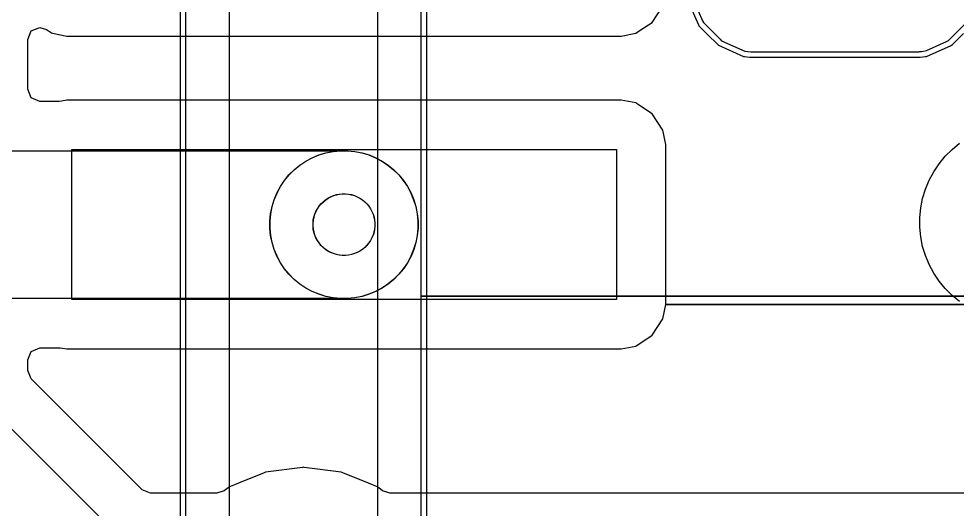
# Model space of a CAD drawing. Extents: x 125179 to 173800, y -108200 to -87800.
# Drawn here: x 134445 to 138252, y -103565 to -101573 of the extents above; entities that cross this region are included whole.
import ezdxf

# ---------------------------------------------------------------- set-up
doc = ezdxf.new("R2010")
doc.units = 0
doc.layers.add('L2D0_Cu1', color=1, linetype='CONTINUOUS')
doc.layers.add('L4D0_Cu2', color=2, linetype='CONTINUOUS')

msp = doc.modelspace()

# ---------------------------------------------------------------- linework, layer by layer
at = {"layer": 'L2D0_Cu1'}
for points in [[(139691.9, -102733.148), (137070.3, -102733.148), (137070.3, -102084.052), (137058.667, -102025.569), (137014.352, -101959.248), (136955.45, -101919.89), (136952.045, -101917.615), (136948.031, -101914.933), (136889.548, -101903.3), (134640.252, -101903.3), (134618.844, -101907.558), (134609.287, -101908.5), (134530.6, -101908.5), (134495.952, -101894.148), (134481.6, -101859.5), (134481.6, -101657.009), (134495.952, -101622.361), (134530.6, -101608.009), (134557.823, -101616.267), (134577.754, -101629.585), (134577.757, -101629.586), (134581.769, -101632.267), (134640.252, -101643.9), (136889.548, -101643.9), (136948.031, -101632.267), (136954.389, -101628.019), (136999.886, -101597.618), (137014.352, -101587.952), (137058.667, -101521.631)], [(138261.72, -102721.283), (138231.376, -102696.38), (138203.62, -102668.624), (138178.717, -102638.28), (138156.909, -102605.641), (138138.404, -102571.022), (138123.382, -102534.756), (138111.987, -102497.192), (138104.329, -102458.692), (138100.482, -102419.627), (138100.482, -102380.373), (138104.329, -102341.308), (138111.987, -102302.808), (138123.382, -102265.244), (138138.404, -102228.978), (138156.909, -102194.359), (138178.717, -102161.72), (138203.62, -102131.376), (138231.376, -102103.62), (138261.72, -102078.717)], [(134194.262, -102109), (135778.738, -102109), (135808.072, -102111.889), (135836.982, -102117.64), (135865.189, -102126.196), (135892.421, -102137.476), (135918.417, -102151.371), (135942.925, -102167.747), (135965.711, -102186.447), (135986.553, -102207.289), (136005.253, -102230.075), (136021.629, -102254.583), (136035.524, -102280.579), (136046.804, -102307.811), (136055.36, -102336.018), (136061.111, -102364.928), (136064, -102394.262), (136064, -102423.738), (136061.111, -102453.072), (136055.36, -102481.982), (136046.804, -102510.189), (136035.524, -102537.421), (136021.629, -102563.417), (136005.253, -102587.925), (135986.553, -102610.711), (135965.711, -102631.553), (135942.925, -102650.253), (135918.417, -102666.629), (135892.421, -102680.524), (135865.189, -102691.804), (135836.982, -102700.36), (135808.072, -102706.111), (135778.738, -102709), (134194.262, -102709)], [(148072.39, -103499.5), (135950.799, -103499.5), (135920.97, -103489.374), (135905.391, -103477.42), (135905.387, -103477.418), (135902.841, -103475.464), (135863.448, -103459.147), (135759.728, -103416.184), (135759.724, -103416.183), (135756.762, -103414.956), (135753.581, -103414.537), (135753.58, -103414.537), (135603.183, -103394.737), (135600, -103394.318), (135596.817, -103394.737), (135446.42, -103414.537), (135446.419, -103414.537), (135443.238, -103414.956), (135440.276, -103416.183), (135440.272, -103416.184), (135336.552, -103459.147), (135297.159, -103475.464), (135294.613, -103477.418), (135294.609, -103477.42), (135279.03, -103489.374), (135249.201, -103499.5), (134980.11, -103499.5), (134945.462, -103485.148), (134495.952, -103035.638), (134481.6, -103000.99), (134481.6, -102958.5), (134495.952, -102923.852), (134530.6, -102909.5), (134613.308, -102909.5), (134622.867, -102910.442), (134640.252, -102913.9), (136889.548, -102913.9), (136948.031, -102902.267), (137014.352, -102857.952), (137058.667, -102791.631), (137070.3, -102733.148), (139691.9, -102733.148)], [(134082.811, -102906.047), (134975.053, -103798.289)]]:
    msp.add_lwpolyline(points, dxfattribs=at)
for points in [[(134660, -102713.4), (134660, -102103.8), (136869.8, -102103.8), (136869.8, -102713.4)], [(135749.262, -102709), (135719.928, -102706.111), (135691.018, -102700.36), (135662.811, -102691.804), (135635.579, -102680.524), (135609.583, -102666.629), (135585.075, -102650.253), (135562.289, -102631.553), (135541.447, -102610.711), (135522.747, -102587.925), (135506.371, -102563.417), (135492.476, -102537.421), (135481.196, -102510.189), (135472.64, -102481.982), (135466.889, -102453.072), (135464, -102423.738), (135464, -102394.262), (135466.889, -102364.928), (135472.64, -102336.018), (135481.196, -102307.811), (135492.476, -102280.579), (135506.371, -102254.583), (135522.747, -102230.075), (135541.447, -102207.289), (135562.289, -102186.447), (135585.075, -102167.747), (135609.583, -102151.371), (135635.579, -102137.476), (135662.811, -102126.196), (135691.018, -102117.64), (135719.928, -102111.889), (135749.262, -102109), (135779.238, -102109), (135808.572, -102111.889), (135837.482, -102117.64), (135865.689, -102126.196), (135892.921, -102137.476), (135918.917, -102151.371), (135943.425, -102167.747), (135966.211, -102186.447), (135987.053, -102207.289), (136005.753, -102230.075), (136022.129, -102254.583), (136036.024, -102280.579), (136047.304, -102307.811), (136055.86, -102336.018), (136061.611, -102364.928), (136064.5, -102394.262), (136064.5, -102423.738), (136061.611, -102453.072), (136055.86, -102481.982), (136047.304, -102510.189), (136036.024, -102537.421), (136022.129, -102563.417), (136005.753, -102587.925), (135987.053, -102610.711), (135966.211, -102631.553), (135943.425, -102650.253), (135918.917, -102666.629), (135892.921, -102680.524), (135865.689, -102691.804), (135837.482, -102700.36), (135808.572, -102706.111), (135779.238, -102709)], [(135749.762, -102709), (135720.428, -102706.111), (135691.518, -102700.36), (135663.311, -102691.804), (135636.079, -102680.524), (135610.083, -102666.629), (135585.575, -102650.253), (135562.789, -102631.553), (135541.947, -102610.711), (135523.247, -102587.925), (135506.871, -102563.417), (135492.976, -102537.421), (135481.696, -102510.189), (135473.14, -102481.982), (135467.389, -102453.072), (135464.5, -102423.738), (135464.5, -102394.262), (135467.389, -102364.928), (135473.14, -102336.018), (135481.696, -102307.811), (135492.976, -102280.579), (135506.871, -102254.583), (135523.247, -102230.075), (135541.947, -102207.289), (135562.789, -102186.447), (135585.575, -102167.747), (135610.083, -102151.371), (135636.079, -102137.476), (135663.311, -102126.196), (135691.518, -102117.64), (135720.428, -102111.889), (135749.762, -102109), (135779.738, -102109), (135809.072, -102111.889), (135837.982, -102117.64), (135866.189, -102126.196), (135893.421, -102137.476), (135919.417, -102151.371), (135943.925, -102167.747), (135966.711, -102186.447), (135987.553, -102207.289), (136006.253, -102230.075), (136022.629, -102254.583), (136036.524, -102280.579), (136047.804, -102307.811), (136056.36, -102336.018), (136062.111, -102364.928), (136065, -102394.262), (136065, -102423.738), (136062.111, -102453.072), (136056.36, -102481.982), (136047.804, -102510.189), (136036.524, -102537.421), (136022.629, -102563.417), (136006.253, -102587.925), (135987.553, -102610.711), (135966.711, -102631.553), (135943.925, -102650.253), (135919.417, -102666.629), (135893.421, -102680.524), (135866.189, -102691.804), (135837.982, -102700.36), (135809.072, -102706.111), (135779.738, -102709)], [(135757.859, -102534), (135745.637, -102532.796), (135733.591, -102530.4), (135721.838, -102526.835), (135710.491, -102522.135), (135699.66, -102516.345), (135689.448, -102509.522), (135679.954, -102501.731), (135671.269, -102493.046), (135663.478, -102483.552), (135656.655, -102473.34), (135650.865, -102462.509), (135646.165, -102451.162), (135642.6, -102439.409), (135640.204, -102427.363), (135639, -102415.141), (135639, -102402.859), (135640.204, -102390.637), (135642.6, -102378.591), (135646.165, -102366.838), (135650.865, -102355.491), (135656.655, -102344.66), (135663.478, -102334.448), (135671.269, -102324.954), (135679.954, -102316.269), (135689.448, -102308.478), (135699.66, -102301.655), (135710.491, -102295.865), (135721.838, -102291.165), (135733.591, -102287.6), (135745.637, -102285.204), (135757.859, -102284), (135770.641, -102284), (135782.863, -102285.204), (135794.909, -102287.6), (135806.662, -102291.165), (135818.009, -102295.865), (135828.84, -102301.655), (135839.052, -102308.478), (135848.546, -102316.269), (135857.231, -102324.954), (135865.022, -102334.448), (135871.845, -102344.66), (135877.635, -102355.491), (135882.335, -102366.838), (135885.9, -102378.591), (135888.296, -102390.637), (135889.5, -102402.859), (135889.5, -102415.141), (135888.296, -102427.363), (135885.9, -102439.409), (135882.335, -102451.162), (135877.635, -102462.509), (135871.845, -102473.34), (135865.022, -102483.552), (135857.231, -102493.046), (135848.546, -102501.731), (135839.052, -102509.522), (135828.84, -102516.345), (135818.009, -102522.135), (135806.662, -102526.835), (135794.909, -102530.4), (135782.863, -102532.796), (135770.641, -102534)], [(135758.359, -102534), (135746.137, -102532.796), (135734.091, -102530.4), (135722.338, -102526.835), (135710.991, -102522.135), (135700.16, -102516.345), (135689.948, -102509.522), (135680.454, -102501.731), (135671.769, -102493.046), (135663.978, -102483.552), (135657.155, -102473.34), (135651.365, -102462.509), (135646.665, -102451.162), (135643.1, -102439.409), (135640.704, -102427.363), (135639.5, -102415.141), (135639.5, -102402.859), (135640.704, -102390.637), (135643.1, -102378.591), (135646.665, -102366.838), (135651.365, -102355.491), (135657.155, -102344.66), (135663.978, -102334.448), (135671.769, -102324.954), (135680.854, -102315.869), (135690.348, -102308.078), (135700.56, -102301.255), (135711.391, -102295.465), (135722.738, -102290.765), (135734.491, -102287.2), (135746.537, -102284.804), (135758.759, -102283.6), (135771.041, -102283.6), (135783.263, -102284.804), (135795.309, -102287.2), (135807.062, -102290.765), (135818.409, -102295.465), (135829.24, -102301.255), (135839.452, -102308.078), (135848.946, -102315.869), (135857.631, -102324.554), (135865.422, -102334.048), (135872.245, -102344.26), (135878.035, -102355.091), (135882.735, -102366.438), (135886.3, -102378.191), (135888.696, -102390.237), (135889.9, -102402.459), (135889.9, -102414.741), (135888.696, -102426.963), (135886.3, -102439.009), (135882.735, -102450.762), (135878.035, -102462.109), (135872.245, -102472.94), (135865.422, -102483.152), (135857.631, -102492.646), (135848.546, -102501.731), (135839.052, -102509.522), (135828.84, -102516.345), (135818.009, -102522.135), (135806.662, -102526.835), (135794.909, -102530.4), (135782.863, -102532.796), (135770.641, -102534)], [(135758.359, -102534), (135746.137, -102532.796), (135734.091, -102530.4), (135722.338, -102526.835), (135710.991, -102522.135), (135700.16, -102516.345), (135689.948, -102509.522), (135680.454, -102501.731), (135671.769, -102493.046), (135663.978, -102483.552), (135657.155, -102473.34), (135651.365, -102462.509), (135646.665, -102451.162), (135643.1, -102439.409), (135640.704, -102427.363), (135639.5, -102415.141), (135639.5, -102402.859), (135640.704, -102390.637), (135643.1, -102378.591), (135646.665, -102366.838), (135651.365, -102355.491), (135657.155, -102344.66), (135663.978, -102334.448), (135671.769, -102324.954), (135680.454, -102316.269), (135689.948, -102308.478), (135700.16, -102301.655), (135710.991, -102295.865), (135722.338, -102291.165), (135734.091, -102287.6), (135746.137, -102285.204), (135758.359, -102284), (135771.141, -102284), (135783.363, -102285.204), (135795.409, -102287.6), (135807.162, -102291.165), (135818.509, -102295.865), (135829.34, -102301.655), (135839.552, -102308.478), (135849.046, -102316.269), (135857.731, -102324.954), (135865.522, -102334.448), (135872.345, -102344.66), (135878.135, -102355.491), (135882.835, -102366.838), (135886.4, -102378.591), (135888.796, -102390.637), (135890, -102402.859), (135890, -102415.141), (135888.796, -102427.363), (135886.4, -102439.409), (135882.835, -102451.162), (135878.135, -102462.509), (135872.345, -102473.34), (135865.522, -102483.552), (135857.731, -102493.046), (135849.046, -102501.731), (135839.552, -102509.522), (135829.34, -102516.345), (135818.509, -102522.135), (135807.162, -102526.835), (135795.409, -102530.4), (135783.363, -102532.796), (135771.141, -102534)]]:
    msp.add_lwpolyline(points, close=True, dxfattribs=at)
at = {"layer": 'L4D0_Cu2'}
for points in [[(135300, -104014.738), (135300, -99485.262)], [(135900, -99485.262), (135900, -104014.738)], [(135099.5, -99558.194), (135099.5, -103649.201)], [(135121.7, -99559.798), (135121.7, -103644.008)], [(145616.71, -102700), (136078.3, -102700), (136078.3, -99878.6)], [(145594.318, -102700), (136100.5, -102700), (136100.5, -99878.6)], [(137160.209, -101502.804), (137202.324, -101597.618), (137204.161, -101601.753), (137207.362, -101604.948), (137207.363, -101604.95), (137236.745, -101634.28), (137283.387, -101680.841), (137385.773, -101726.106), (137389.429, -101726.532), (137389.432, -101726.533), (137398.824, -101727.628), (137411.454, -101729.1), (138100.746, -101729.1), (138102.171, -101728.93), (138102.178, -101728.93), (138123.3, -101726.416), (138123.301, -101726.416), (138126.946, -101725.982), (138130.301, -101724.492), (138130.304, -101724.491), (138225.118, -101682.376), (138225.119, -101682.375), (138229.253, -101680.539), (138232.448, -101677.338), (138232.45, -101677.337), (138277.272, -101632.436)], [(137183.322, -101500.146), (137219.529, -101581.66), (137219.53, -101581.661), (137222.773, -101588.962), (137259.064, -101625.19), (137290.201, -101656.272), (137296.146, -101662.207), (137390.968, -101704.127), (137414.751, -101706.9), (137752.058, -101706.9), (138097.448, -101706.899), (138099.983, -101706.597), (138099.991, -101706.597), (138107.87, -101705.659), (138121.713, -101704.013), (138127.644, -101701.379), (138127.646, -101701.378), (138209.16, -101665.171), (138209.162, -101665.169), (138216.462, -101661.927), (138289.707, -101588.554)], [(138261.72, -102721.283), (138231.376, -102696.38), (138203.62, -102668.624), (138178.717, -102638.28), (138156.909, -102605.641), (138138.404, -102571.022), (138123.382, -102534.756), (138111.987, -102497.192), (138104.329, -102458.692), (138100.482, -102419.627), (138100.482, -102380.373), (138104.329, -102341.308), (138111.987, -102302.808), (138123.382, -102265.244), (138138.404, -102228.978), (138156.909, -102194.359), (138178.717, -102161.72), (138203.62, -102131.376), (138231.376, -102103.62), (138261.72, -102078.717)], [(136078.3, -103644.008), (136078.3, -102700), (145616.71, -102700)], [(160499.5, -104053.834), (136198.595, -104053.834), (136205.682, -104000), (136185.044, -103843.238), (136183.817, -103840.276), (136183.816, -103840.272), (136125.764, -103700.124), (136124.536, -103697.159), (136122.582, -103694.613), (136122.58, -103694.609), (136110.626, -103679.03), (136100.5, -103649.201), (136100.5, -102700), (145594.318, -102700)]]:
    msp.add_lwpolyline(points, dxfattribs=at)

doc.saveas('drawing.dxf')
